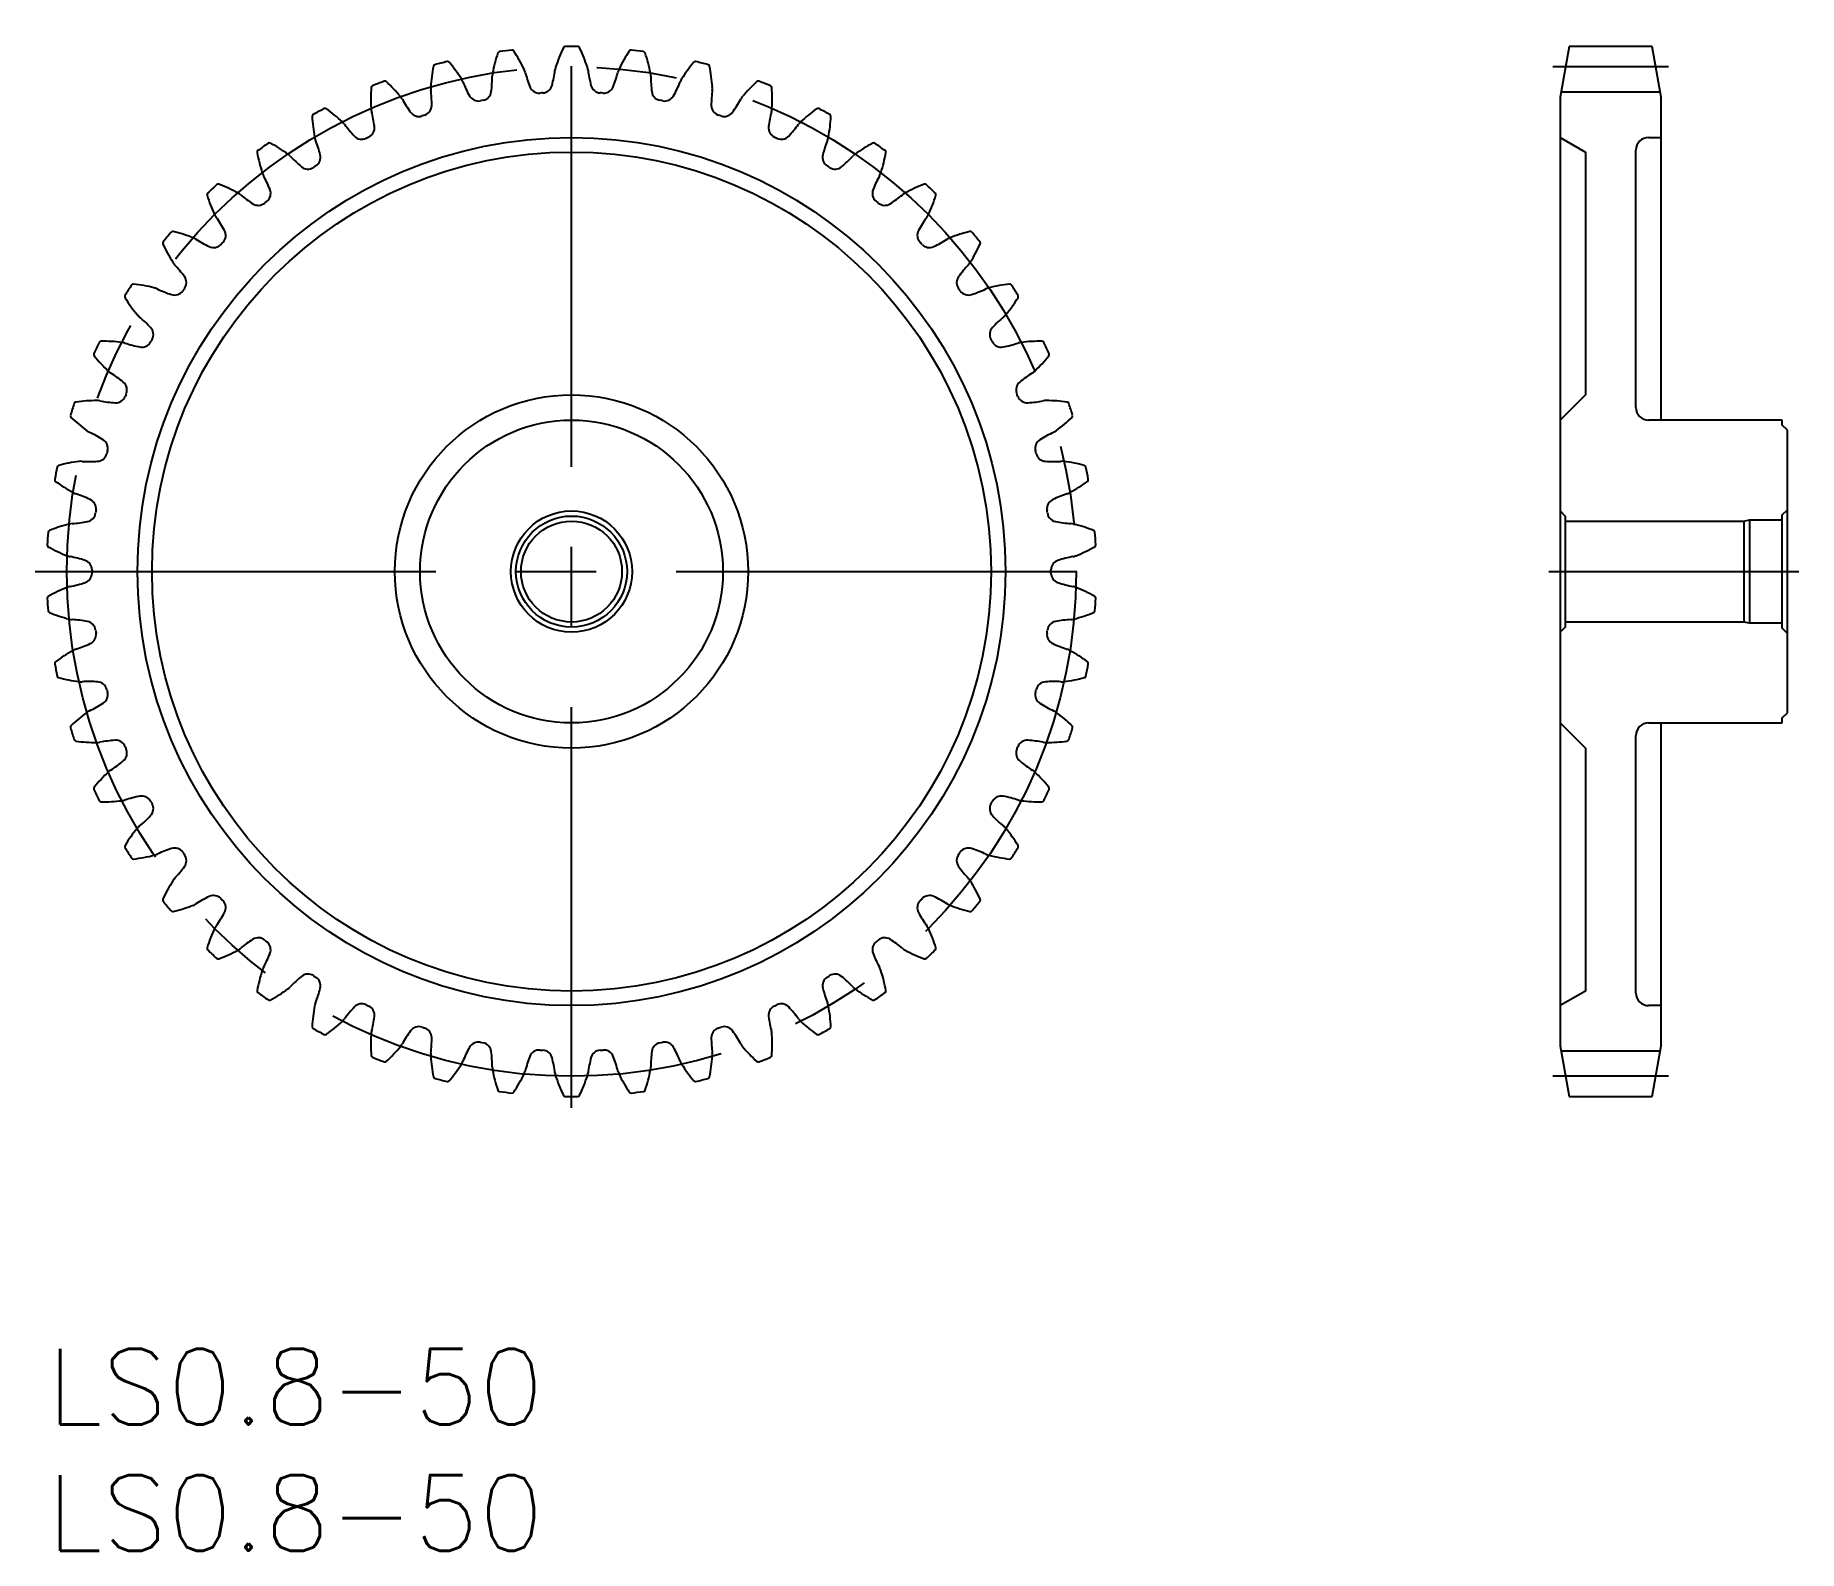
# Model space of a CAD drawing. Extents: x -0.5 to 69.4, y -8 to 52.
import ezdxf

# ---------------------------------------------------------------- set-up
doc = ezdxf.new("R2010")
doc.units = 0
doc.header["$LTSCALE"] = 0.5
doc.linetypes.add('CENTER', pattern=[50.8, 31.75, -6.35, 6.35, -6.35])
for name, color, linetype in [('MSM_CENTER', 1, 'CENTER'), ('MSM_CONTINUOUS', 7, 'CONTINUOUS'), ('MSM_PART_NUMBER', 7, 'CONTINUOUS')]:
    doc.layers.add(name, color=color, linetype=linetype)
doc.styles.get("Standard").update_dxf_attribs({"font": 'txt.shx', "height": 3, "bigfont": 'bigfont.shx'})

# ---------------------------------------------------------------- blocks, each defined once
blk = doc.blocks.new('*U18')
at = {"layer": 'MSM_PART_NUMBER'}
blk.add_text('LS0.8-50', height=3, dxfattribs=at).set_placement((0, -3))
blk = doc.blocks.new('*U19')
at = {"layer": 'MSM_PART_NUMBER'}
blk.add_text('LS0.8-50', height=3, dxfattribs=at).set_placement((0, -8))

msp = doc.modelspace()

# ---------------------------------------------------------------- linework, layer by layer
at = {"layer": 'MSM_CENTER'}
for p, q in [((20.773, 9.55), (20.773, 52.05)), ((64.242, 50.8), (59.666, 50.8)), ((-0.477, 30.8), (42.023, 30.8)), ((59.504, 30.8), (69.404, 30.8)), ((64.242, 10.8), (59.666, 10.8))]:
    msp.add_line(p, q, dxfattribs=at)
msp.add_circle((20.773, 30.8), 20, dxfattribs=at)
at = {"layer": 'MSM_CONTINUOUS'}
for p, q in [((60.307, 51.6), (59.954, 49.6)), ((63.601, 51.6), (60.307, 51.6)), ((63.954, 49.6), (63.601, 51.6)), ((63.919, 49.8), (59.989, 49.8)), ((59.954, 49.6), (59.954, 12)), ((63.954, 36.8), (63.954, 49.6)), ((59.954, 48), (60.954, 47.423)), ((63.454, 48), (63.954, 48)), ((60.954, 47.423), (60.954, 37.8)), ((62.954, 37.3), (62.954, 47.5)), ((60.954, 37.8), (59.954, 36.8)), ((68.754, 36.8), (63.454, 36.8)), ((68.754, 36.6), (68.754, 36.8)), ((68.954, 36.4), (68.754, 36.6)), ((68.954, 25.2), (68.954, 36.4)), ((59.954, 33.2), (60.154, 33)), ((60.154, 33), (60.154, 28.6)), ((67.224, 32.8), (67.454, 32.85)), ((67.454, 32.85), (67.454, 28.75)), ((67.454, 32.85), (68.754, 32.85)), ((68.754, 33.05), (68.954, 33.25)), ((68.754, 28.55), (68.754, 33.05)), ((60.154, 32.8), (67.224, 32.8)), ((67.224, 32.8), (67.224, 28.8)), ((67.224, 28.8), (60.154, 28.8)), ((67.454, 28.75), (67.224, 28.8)), ((68.754, 28.75), (67.454, 28.75)), ((60.154, 28.6), (59.954, 28.4)), ((68.954, 28.35), (68.754, 28.55)), ((68.754, 25), (68.954, 25.2)), ((59.954, 24.8), (60.954, 23.8)), ((63.454, 24.8), (68.754, 24.8)), ((63.954, 12), (63.954, 24.8)), ((68.754, 24.8), (68.754, 25)), ((60.954, 23.8), (60.954, 14.177)), ((62.954, 14.1), (62.954, 24.3)), ((60.954, 14.177), (59.954, 13.6)), ((63.954, 13.6), (63.454, 13.6)), ((59.954, 12), (60.307, 10)), ((63.601, 10), (63.954, 12)), ((63.919, 11.8), (59.989, 11.8)), ((60.307, 10), (63.601, 10))]:
    msp.add_line(p, q, dxfattribs=at)
for radius in [17.2, 16.623, 7, 6, 2.4, 2.2, 2]:
    msp.add_circle((20.773, 30.8), radius, dxfattribs=at)
for centre, radius, start, end in [((23.78, 49.361), 6.25, 161.45054, 169), ((17.93, 51.324), 0.08, 97.88634, 161.45054), ((20.773, 30.8), 20.8, 96.51359, 97.88641), ((18.423, 51.386), 0.08, 32.94942, 96.51359), ((13.245, 48.03), 6.25, 25.4, 32.94946), ((26.082, 48.838), 6.25, 154.25054, 161.8), ((20.525, 51.519), 0.08, 90.6864, 154.25054), ((20.773, 30.8), 20.8, 89.31359, 90.68641), ((21.021, 51.519), 0.08, 25.74945, 89.31359), ((15.464, 48.838), 6.25, 18.2, 25.74946), ((28.301, 48.03), 6.25, 147.05054, 154.6), ((23.124, 51.386), 0.08, 83.48641, 147.05045), ((20.773, 30.8), 20.8, 82.11359, 83.48641), ((23.616, 51.324), 0.08, 18.54945, 82.11359), ((17.767, 49.361), 6.25, 11, 18.54946), ((21.43, 49.592), 6.25, 168.65054, 176.2), ((15.38, 50.806), 0.08, 105.08634, 168.65054), ((20.773, 30.8), 20.8, 103.71359, 105.08641), ((15.861, 50.929), 0.08, 40.14942, 103.71359), ((11.145, 46.951), 6.25, 32.6, 40.14946), ((15.853, 49.962), 0.661, 21.74136, 32.60018), ((12.632, 50.442), 5, 352.83036, 359.8588), ((18.294, 50.428), 0.661, 168.99982, 179.85864), ((18.294, 50.428), 0.661, 14.54136, 25.40018), ((23.774, 51.849), 5, 194.5412, 201.56964), ((15.158, 51.307), 5, 345.63036, 352.6588), ((20.773, 50.584), 0.661, 161.79983, 172.65864), ((20.773, 50.584), 0.661, 7.34136, 18.20018), ((26.388, 51.307), 5, 187.3412, 194.36964), ((17.773, 51.849), 5, 338.43036, 345.4588), ((23.253, 50.428), 0.661, 154.59983, 165.45864), ((23.253, 50.428), 0.661, 0.14136, 11.00018), ((28.914, 50.442), 5, 180.1412, 187.16964), ((25.693, 49.962), 0.661, 147.39983, 158.25864), ((30.401, 46.951), 6.25, 139.85054, 147.4), ((25.685, 50.929), 0.08, 76.2864, 139.85045), ((20.773, 30.8), 20.8, 74.91359, 76.28641), ((26.166, 50.806), 0.08, 11.34944, 74.91359), ((20.117, 49.592), 6.25, 3.8, 11.34946), ((19.069, 49.526), 6.25, 175.85054, 183.4), ((12.915, 49.972), 0.08, 112.28634, 175.85054), ((20.773, 30.8), 20.8, 110.91359, 112.28641), ((13.377, 50.155), 0.08, 47.34942, 110.91359), ((9.197, 45.617), 6.25, 39.8, 47.34946), ((13.49, 49.194), 0.661, 28.94136, 39.80018), ((15.853, 49.962), 0.661, 176.19982, 187.05864), ((10.235, 49.266), 5, 0.03036, 7.0588), ((21.112, 52.059), 5, 201.7412, 208.76964), ((17.08, 49.845), 0.4, 208.76964, 280.97556), ((17.196, 49.867), 0.4, 280.62444, 352.83036), ((19.496, 50.158), 0.4, 201.56964, 273.77556), ((20.773, 30.8), 19, 93.42444, 93.77556), ((19.614, 50.165), 0.4, 273.42444, 345.63037), ((21.932, 50.165), 0.4, 194.36964, 266.57558), ((20.773, 30.8), 19, 86.22444, 86.57556), ((22.051, 50.158), 0.4, 266.22444, 338.43037), ((24.35, 49.867), 0.4, 187.16964, 259.37557), ((24.467, 49.845), 0.4, 259.02444, 331.23037), ((20.435, 52.059), 5, 331.23036, 338.2588), ((31.312, 49.266), 5, 172.9412, 179.96964), ((25.693, 49.962), 0.661, 352.94136, 3.80018), ((28.056, 49.194), 0.661, 140.19983, 151.05864), ((32.35, 45.617), 6.25, 132.65054, 140.2), ((28.169, 50.155), 0.08, 69.0864, 132.65045), ((20.773, 30.8), 20.8, 67.71359, 69.08641), ((28.631, 49.972), 0.08, 4.14944, 67.71359), ((22.477, 49.526), 6.25, 356.6, 4.14946), ((20.773, 30.8), 20.8, 118.11359, 119.48641), ((11.01, 49.075), 0.08, 54.54942, 118.11359), ((7.431, 44.049), 6.25, 47, 54.54946), ((13.49, 49.194), 0.661, 183.39982, 194.25864), ((8.004, 47.8), 5, 7.23036, 14.2588), ((18.445, 51.934), 5, 208.9412, 215.96964), ((14.722, 49.232), 0.4, 215.96964, 288.17556), ((14.835, 49.269), 0.4, 287.82444, 0.03036), ((20.773, 30.8), 19, 100.62444, 100.97556), ((20.773, 30.8), 19, 79.02444, 79.37556), ((26.712, 49.269), 0.4, 179.96964, 252.17557), ((26.825, 49.232), 0.4, 251.82444, 324.03036), ((23.102, 51.934), 5, 324.03036, 331.0588), ((33.543, 47.8), 5, 165.7412, 172.76964), ((28.056, 49.194), 0.661, 345.74136, 356.60018), ((34.116, 44.049), 6.25, 125.45054, 133), ((30.537, 49.075), 0.08, 61.8864, 125.45054), ((20.773, 30.8), 20.8, 60.51359, 61.88641), ((10.574, 48.836), 0.08, 119.48634, 183.05062), ((16.736, 49.165), 6.25, 183.05054, 190.6), ((11.242, 48.136), 0.661, 36.14136, 47.00018), ((15.814, 51.475), 5, 216.1412, 223.16964), ((12.567, 48.379), 0.4, 295.02444, 7.23036), ((20.773, 30.8), 19, 107.82444, 108.17556), ((20.773, 30.8), 19, 71.82444, 72.17556), ((28.98, 48.379), 0.4, 172.76964, 244.97557), ((25.732, 51.475), 5, 316.83036, 323.8588), ((30.304, 48.136), 0.661, 132.99983, 143.85864), ((24.811, 49.165), 6.25, 349.4, 356.94946), ((30.972, 48.836), 0.08, 356.94944, 60.51359), ((20.773, 30.8), 20.8, 125.31359, 126.68641), ((8.796, 47.708), 0.08, 61.74942, 125.31359), ((5.876, 42.272), 6.25, 54.2, 61.74946), ((11.242, 48.136), 0.661, 190.59982, 201.45864), ((5.974, 46.065), 5, 14.43036, 21.4588), ((12.459, 48.328), 0.4, 223.16964, 295.37556), ((20.773, 30.8), 19, 115.02444, 115.37556), ((20.773, 30.8), 19, 64.62444, 64.97556), ((29.087, 48.328), 0.4, 244.62444, 316.83036), ((35.573, 46.065), 5, 158.5412, 165.56964), ((30.304, 48.136), 0.661, 338.54136, 349.40018), ((35.671, 42.272), 6.25, 118.25054, 125.8), ((32.75, 47.708), 0.08, 54.6864, 118.25054), ((20.773, 30.8), 20.8, 53.31359, 54.68641), ((63.454, 47.5), 0.5, 90, 180), ((8.394, 47.416), 0.08, 126.68634, 190.25054), ((14.466, 48.514), 6.25, 190.25054, 197.8), ((9.145, 46.805), 0.661, 43.34136, 54.20018), ((13.262, 50.691), 5, 223.3412, 230.36964), ((10.328, 47.148), 0.4, 230.36964, 302.57556), ((20.773, 30.8), 19, 122.22444, 122.57556), ((10.428, 47.212), 0.4, 302.22444, 14.43036), ((31.118, 47.212), 0.4, 165.56964, 237.77557), ((20.773, 30.8), 19, 57.42444, 57.77556), ((31.218, 47.148), 0.4, 237.42444, 309.63036), ((28.284, 50.691), 5, 309.63036, 316.6588), ((32.402, 46.805), 0.661, 125.79983, 136.65864), ((27.081, 48.514), 6.25, 342.2, 349.74946), ((33.152, 47.416), 0.08, 349.74944, 53.31359), ((20.773, 30.8), 20.8, 132.51359, 133.88641), ((6.771, 46.073), 0.08, 68.94942, 132.51359), ((4.555, 40.315), 6.25, 61.4, 68.94946), ((9.145, 46.805), 0.661, 197.79982, 208.65864), ((4.177, 44.09), 5, 21.63036, 28.6588), ((37.369, 44.09), 5, 151.3412, 158.36964), ((32.402, 46.805), 0.661, 331.34136, 342.20018), ((36.991, 40.315), 6.25, 111.05054, 118.6), ((34.775, 46.073), 0.08, 47.4864, 111.05054), ((20.773, 30.8), 20.8, 46.11359, 47.48641), ((6.409, 45.733), 0.08, 133.88634, 197.45054), ((12.296, 47.583), 6.25, 197.45054, 205), ((7.23, 45.222), 0.661, 50.54136, 61.40018), ((10.828, 49.593), 5, 230.5412, 237.56964), ((20.773, 30.8), 19, 129.42444, 129.77556), ((8.453, 45.786), 0.4, 309.42444, 21.63036), ((33.093, 45.786), 0.4, 158.36964, 230.57557), ((20.773, 30.8), 19, 50.22444, 50.57556), ((30.718, 49.593), 5, 302.43036, 309.4588), ((34.316, 45.222), 0.661, 118.59983, 129.45864), ((29.251, 47.583), 6.25, 335, 342.54946), ((35.137, 45.733), 0.08, 342.54944, 46.11359), ((7.23, 45.222), 0.661, 204.99982, 215.85864), ((2.642, 41.905), 5, 28.83036, 35.8588), ((8.361, 45.71), 0.4, 237.56964, 309.77556), ((33.185, 45.71), 0.4, 230.22444, 302.43036), ((38.904, 41.905), 5, 144.1412, 151.16964), ((34.316, 45.222), 0.661, 324.14136, 335.00018), ((20.773, 30.8), 20.8, 139.71359, 141.08641), ((4.968, 44.198), 0.08, 76.14942, 139.71359), ((3.491, 38.207), 6.25, 68.6, 76.14946), ((5.53, 43.411), 0.661, 57.74136, 68.60018), ((6.672, 44.123), 0.4, 316.62444, 28.83036), ((34.874, 44.123), 0.4, 151.16964, 223.37557), ((36.017, 43.411), 0.661, 111.39983, 122.25864), ((38.056, 38.207), 6.25, 103.85054, 111.4), ((36.579, 44.198), 0.08, 40.2864, 103.85054), ((20.773, 30.8), 20.8, 38.91359, 40.28641), ((4.651, 43.815), 0.08, 141.08634, 204.65062), ((10.259, 46.389), 6.25, 204.65054, 212.2), ((8.551, 48.198), 5, 237.7412, 244.76964), ((6.591, 44.037), 0.4, 244.76964, 316.97556), ((20.773, 30.8), 19, 136.62444, 136.97556), ((20.773, 30.8), 19, 43.02444, 43.37556), ((34.956, 44.037), 0.4, 223.02444, 295.23036), ((32.995, 48.198), 5, 295.23036, 302.2588), ((31.288, 46.389), 6.25, 327.8, 335.34946), ((36.895, 43.815), 0.08, 335.34945, 38.91359), ((5.53, 43.411), 0.661, 212.19982, 223.05864), ((1.393, 39.545), 5, 36.03036, 43.0588), ((40.153, 39.545), 5, 136.9412, 143.96964), ((36.017, 43.411), 0.661, 316.94136, 327.80018), ((20.773, 30.8), 20.8, 146.91359, 148.28641), ((3.413, 42.111), 0.08, 83.34942, 146.91359), ((2.698, 35.983), 6.25, 75.8, 83.34946), ((4.069, 41.401), 0.661, 64.94136, 75.80018), ((6.467, 46.529), 5, 244.9412, 251.96964), ((20.773, 30.8), 19, 143.82444, 144.17556), ((5.113, 42.251), 0.4, 323.82444, 36.03036), ((36.433, 42.251), 0.4, 143.96964, 216.17556), ((20.773, 30.8), 19, 35.82444, 36.17556), ((35.079, 46.529), 5, 288.03036, 295.0588), ((37.477, 41.401), 0.661, 104.19983, 115.05864), ((38.848, 35.983), 6.25, 96.65054, 104.2), ((38.133, 42.111), 0.08, 33.08639, 96.65062), ((20.773, 30.8), 20.8, 31.71359, 33.08641), ((3.147, 41.692), 0.08, 148.28634, 211.85054), ((8.388, 44.948), 6.25, 211.85054, 219.4), ((5.043, 42.155), 0.4, 251.96964, 324.17556), ((36.503, 42.155), 0.4, 215.82444, 288.03036), ((33.158, 44.948), 6.25, 320.6, 328.14946), ((38.399, 41.692), 0.08, 328.14944, 31.71359), ((4.069, 41.401), 0.661, 219.39982, 230.25864), ((0.45, 37.047), 5, 43.23036, 50.2588), ((41.096, 37.047), 5, 129.7412, 136.76964), ((37.477, 41.401), 0.661, 309.74136, 320.60018), ((20.773, 30.8), 20.8, 154.11359, 155.48641), ((2.132, 39.846), 0.08, 90.54942, 154.11359), ((2.191, 33.676), 6.25, 83, 90.54946), ((2.872, 39.223), 0.661, 72.14136, 83.00018), ((4.609, 44.612), 5, 252.1412, 259.16964), ((3.744, 40.094), 0.4, 259.16963, 331.37556), ((3.802, 40.198), 0.4, 331.02444, 43.23036), ((20.773, 30.8), 19, 151.02444, 151.37556), ((37.745, 40.198), 0.4, 136.76964, 208.97557), ((20.773, 30.8), 19, 28.62444, 28.97556), ((37.802, 40.094), 0.4, 208.62444, 280.83036), ((36.938, 44.612), 5, 280.83036, 287.8588), ((38.674, 39.223), 0.661, 96.99983, 107.85864), ((39.355, 33.676), 6.25, 89.45054, 97), ((39.414, 39.846), 0.08, 25.88639, 89.45054), ((20.773, 30.8), 20.8, 24.51359, 25.88641), ((1.921, 39.397), 0.08, 155.48634, 219.05054), ((6.712, 43.284), 6.25, 219.05054, 226.6), ((34.834, 43.284), 6.25, 313.4, 320.94946), ((39.626, 39.397), 0.08, 320.94944, 24.51359), ((2.872, 39.223), 0.661, 226.59982, 237.45864), ((-0.173, 34.451), 5, 50.43036, 57.4588), ((41.719, 34.451), 5, 122.5412, 129.56964), ((38.674, 39.223), 0.661, 302.54136, 313.40018), ((2.714, 37.886), 0.4, 266.36963, 338.57556), ((2.758, 37.997), 0.4, 338.22444, 50.43036), ((20.773, 30.8), 19, 158.22444, 158.57556), ((38.789, 37.997), 0.4, 129.56964, 201.77556), ((20.773, 30.8), 19, 21.42444, 21.77556), ((38.833, 37.886), 0.4, 201.42444, 273.63036), ((20.773, 30.8), 20.8, 161.31359, 162.68641), ((1.145, 37.438), 0.08, 97.74942, 161.31359), ((1.977, 31.325), 6.25, 90.2, 97.74946), ((1.958, 36.913), 0.661, 79.34136, 90.20018), ((3.005, 42.477), 5, 259.3412, 266.36964), ((38.541, 42.477), 5, 273.63036, 280.6588), ((39.589, 36.913), 0.661, 89.79983, 100.65864), ((39.569, 31.325), 6.25, 82.25054, 89.8), ((40.401, 37.438), 0.08, 18.68639, 82.25054), ((20.773, 30.8), 20.8, 17.31359, 18.68641), ((63.454, 37.3), 0.5, 180, 270), ((0.992, 36.966), 0.08, 162.68635, 226.25054), ((5.259, 41.423), 6.25, 226.25054, 233.8), ((1.958, 36.913), 0.661, 233.79982, 244.65864), ((39.589, 36.913), 0.661, 295.34136, 306.20018), ((36.288, 41.423), 6.25, 306.2, 313.74946), ((40.554, 36.966), 0.08, 313.74944, 17.31359), ((-0.465, 31.797), 5, 57.63036, 64.6588), ((1.998, 35.682), 0.4, 345.42444, 57.63036), ((39.549, 35.682), 0.4, 122.36964, 194.57556), ((42.012, 31.797), 5, 115.3412, 122.36964), ((20.773, 30.8), 20.8, 168.51359, 169.88641), ((0.468, 34.926), 0.08, 104.94942, 168.51359), ((2.06, 28.965), 6.25, 97.4, 104.94946), ((1.34, 34.507), 0.661, 86.54136, 97.40018), ((1.682, 40.158), 5, 266.5412, 273.56964), ((1.968, 35.567), 0.4, 273.56964, 345.77556), ((20.773, 30.8), 19, 165.42444, 165.77556), ((20.773, 30.8), 19, 14.22444, 14.57556), ((39.578, 35.567), 0.4, 194.22444, 266.43036), ((39.865, 40.158), 5, 266.43036, 273.4588), ((40.206, 34.507), 0.661, 82.59983, 93.45864), ((39.487, 28.965), 6.25, 75.05054, 82.6), ((41.078, 34.926), 0.08, 11.48639, 75.05054), ((20.773, 30.8), 20.8, 10.11359, 11.48641), ((0.375, 34.438), 0.08, 169.88635, 233.45062), ((4.05, 39.395), 6.25, 233.45054, 241), ((37.497, 39.395), 6.25, 299, 306.54946), ((41.171, 34.438), 0.08, 306.54944, 10.11359), ((1.34, 34.507), 0.661, 240.99982, 251.85864), ((-0.423, 29.127), 5, 64.83036, 71.8588), ((1.534, 33.29), 0.4, 352.62444, 64.83036), ((40.013, 33.29), 0.4, 115.16964, 187.37556), ((41.969, 29.127), 5, 108.1412, 115.16964), ((40.206, 34.507), 0.661, 288.14136, 299.00018), ((1.519, 33.172), 0.4, 280.76963, 352.97556), ((20.773, 30.8), 19, 172.62444, 172.97556), ((20.773, 30.8), 19, 7.02444, 7.37556), ((40.028, 33.172), 0.4, 187.02444, 259.23036), ((20.773, 30.8), 20.8, 175.71359, 177.08641), ((0.111, 32.349), 0.08, 112.14942, 175.71359), ((2.437, 26.634), 6.25, 104.6, 112.14946), ((1.029, 32.042), 0.661, 93.74136, 104.60018), ((0.659, 37.691), 5, 273.7412, 280.76964), ((40.887, 37.691), 5, 259.23036, 266.2588), ((40.518, 32.042), 0.661, 75.39983, 86.25864), ((39.109, 26.634), 6.25, 67.85054, 75.4), ((41.435, 32.349), 0.08, 4.28638, 67.85062), ((20.773, 30.8), 20.8, 2.91359, 4.28641), ((0.08, 31.853), 0.08, 177.08635, 240.65054), ((3.104, 37.231), 6.25, 240.65054, 248.2), ((38.442, 37.231), 6.25, 291.8, 299.34946), ((41.466, 31.853), 0.08, 299.34944, 2.91359), ((1.029, 32.042), 0.661, 248.19982, 259.05864), ((-0.046, 26.484), 5, 72.03036, 79.0588), ((1.373, 30.859), 0.4, 359.82444, 72.03036), ((20.773, 30.8), 19, 179.82444, 180.17556), ((40.173, 30.859), 0.4, 107.96964, 180.17556), ((20.773, 30.8), 19, 359.82444, 0.17556), ((41.592, 26.484), 5, 100.9412, 107.96964), ((40.518, 32.042), 0.661, 280.94136, 291.80018), ((3.104, 24.369), 6.25, 111.8, 119.34946), ((1.029, 29.558), 0.661, 100.94136, 111.80018), ((-0.046, 35.116), 5, 280.9412, 287.96964), ((1.373, 30.741), 0.4, 287.96963, 0.17556), ((40.173, 30.741), 0.4, 179.82444, 252.03036), ((41.592, 35.116), 5, 252.03036, 259.0588), ((40.518, 29.558), 0.661, 68.19983, 79.05864), ((38.442, 24.369), 6.25, 60.65054, 68.2), ((0.08, 29.747), 0.08, 119.34942, 182.91359), ((20.773, 30.8), 20.8, 182.91359, 184.28641), ((41.466, 29.747), 0.08, 357.08638, 60.65054), ((20.773, 30.8), 20.8, 355.71359, 357.08641), ((0.111, 29.251), 0.08, 184.28635, 247.85054), ((2.437, 34.966), 6.25, 247.85054, 255.4), ((1.029, 29.558), 0.661, 255.39982, 266.25864), ((0.659, 23.909), 5, 79.23036, 86.2588), ((1.519, 28.428), 0.4, 7.02444, 79.23036), ((40.028, 28.428), 0.4, 100.76964, 172.97556), ((40.887, 23.909), 5, 93.7412, 100.76964), ((40.518, 29.558), 0.661, 273.74136, 284.60018), ((39.109, 34.966), 6.25, 284.6, 292.14946), ((41.435, 29.251), 0.08, 292.14944, 355.71359), ((1.534, 28.31), 0.4, 295.16964, 7.37556), ((20.773, 30.8), 19, 187.02444, 187.37556), ((40.013, 28.31), 0.4, 172.62444, 244.83036), ((20.773, 30.8), 19, 352.62444, 352.97556), ((4.05, 22.205), 6.25, 119, 126.54946), ((1.34, 27.093), 0.661, 108.14136, 119.00018), ((-0.423, 32.473), 5, 288.1412, 295.16964), ((41.969, 32.473), 5, 244.83036, 251.8588), ((40.206, 27.093), 0.661, 60.99983, 71.85864), ((37.497, 22.205), 6.25, 53.45054, 61), ((0.375, 27.162), 0.08, 126.54942, 190.11359), ((20.773, 30.8), 20.8, 190.11359, 191.48641), ((0.468, 26.674), 0.08, 191.48635, 255.05054), ((2.06, 32.635), 6.25, 255.05054, 262.6), ((39.487, 32.635), 6.25, 277.4, 284.94946), ((41.078, 26.674), 0.08, 284.94944, 348.51359), ((20.773, 30.8), 20.8, 348.51359, 349.88641), ((41.171, 27.162), 0.08, 349.88637, 53.45054), ((1.34, 27.093), 0.661, 262.59982, 273.45864), ((1.682, 21.442), 5, 86.43036, 93.4588), ((1.968, 26.033), 0.4, 14.22444, 86.43036), ((1.998, 25.918), 0.4, 302.36964, 14.57556), ((20.773, 30.8), 19, 194.22444, 194.57556), ((39.549, 25.918), 0.4, 165.42444, 237.63036), ((20.773, 30.8), 19, 345.42444, 345.77556), ((39.578, 26.033), 0.4, 93.56964, 165.77556), ((39.865, 21.442), 5, 86.5412, 93.56964), ((40.206, 27.093), 0.661, 266.54136, 277.40018), ((5.259, 20.177), 6.25, 126.2, 133.74946), ((1.958, 24.687), 0.661, 115.34136, 126.20018), ((-0.465, 29.803), 5, 295.3412, 302.36964), ((42.012, 29.803), 5, 237.63036, 244.6588), ((39.589, 24.687), 0.661, 53.79983, 64.65864), ((36.288, 20.177), 6.25, 46.25054, 53.8), ((0.992, 24.634), 0.08, 133.74942, 197.31359), ((20.773, 30.8), 20.8, 197.31359, 198.68641), ((20.773, 30.8), 20.8, 341.31359, 342.68641), ((40.554, 24.634), 0.08, 342.68637, 46.25054), ((63.454, 24.3), 0.5, 90, 180), ((1.145, 24.162), 0.08, 198.68636, 262.25054), ((1.977, 30.275), 6.25, 262.25054, 269.8), ((1.958, 24.687), 0.661, 269.79982, 280.65864), ((3.005, 19.123), 5, 93.63036, 100.6588), ((2.714, 23.714), 0.4, 21.42444, 93.63036), ((20.773, 30.8), 19, 201.42444, 201.77556), ((20.773, 30.8), 19, 338.22444, 338.57556), ((38.833, 23.714), 0.4, 86.36964, 158.57556), ((38.541, 19.123), 5, 79.3412, 86.36964), ((39.589, 24.687), 0.661, 259.34136, 270.20018), ((39.569, 30.275), 6.25, 270.2, 277.74946), ((40.401, 24.162), 0.08, 277.74944, 341.31359), ((-0.173, 27.149), 5, 302.5412, 309.56964), ((2.758, 23.603), 0.4, 309.56964, 21.77556), ((38.789, 23.603), 0.4, 158.22444, 230.43036), ((41.719, 27.149), 5, 230.43036, 237.4588), ((6.712, 18.316), 6.25, 133.4, 140.94946), ((2.872, 22.377), 0.661, 122.54136, 133.40018), ((38.674, 22.377), 0.661, 46.59983, 57.45864), ((34.834, 18.316), 6.25, 39.05054, 46.6), ((1.921, 22.203), 0.08, 140.94942, 204.51359), ((20.773, 30.8), 20.8, 204.51359, 205.88641), ((2.132, 21.754), 0.08, 205.88636, 269.45054), ((2.191, 27.924), 6.25, 269.45054, 277), ((2.872, 22.377), 0.661, 276.99982, 287.85864), ((4.609, 16.988), 5, 100.83036, 107.8588), ((3.744, 21.506), 0.4, 28.62444, 100.83036), ((20.773, 30.8), 19, 208.62444, 208.97556), ((20.773, 30.8), 19, 331.02444, 331.37556), ((37.802, 21.506), 0.4, 79.16964, 151.37556), ((36.938, 16.988), 5, 72.1412, 79.16964), ((38.674, 22.377), 0.661, 252.14136, 263.00018), ((39.355, 27.924), 6.25, 263, 270.54946), ((39.414, 21.754), 0.08, 270.54944, 334.11359), ((20.773, 30.8), 20.8, 334.11359, 335.48641), ((39.626, 22.203), 0.08, 335.48637, 39.05054), ((0.45, 24.553), 5, 309.7412, 316.76964), ((3.802, 21.402), 0.4, 316.76964, 28.97556), ((37.745, 21.402), 0.4, 151.02444, 223.23036), ((41.096, 24.553), 5, 223.23036, 230.2588), ((8.388, 16.652), 6.25, 140.6, 148.14946), ((4.069, 20.199), 0.661, 129.74136, 140.60018), ((37.477, 20.199), 0.661, 39.39983, 50.25864), ((33.158, 16.652), 6.25, 31.85054, 39.4), ((3.147, 19.908), 0.08, 148.14942, 211.71359), ((20.773, 30.8), 20.8, 211.71359, 213.08641), ((4.069, 20.199), 0.661, 284.19982, 295.05864), ((6.467, 15.071), 5, 108.03036, 115.0588), ((5.043, 19.445), 0.4, 35.82444, 108.03036), ((20.773, 30.8), 19, 215.82444, 216.17556), ((5.113, 19.349), 0.4, 323.96964, 36.17556), ((36.433, 19.349), 0.4, 143.82444, 216.03036), ((20.773, 30.8), 19, 323.82444, 324.17556), ((36.503, 19.445), 0.4, 71.96964, 144.17556), ((35.079, 15.071), 5, 64.9412, 71.96964), ((37.477, 20.199), 0.661, 244.94136, 255.80018), ((20.773, 30.8), 20.8, 326.91359, 328.28641), ((38.399, 19.908), 0.08, 328.28637, 31.85054), ((3.413, 19.489), 0.08, 213.08636, 276.65054), ((2.698, 25.617), 6.25, 276.65054, 284.2), ((1.393, 22.055), 5, 316.9412, 323.96964), ((40.153, 22.055), 5, 216.03036, 223.0588), ((38.848, 25.617), 6.25, 255.8, 263.34946), ((38.133, 19.489), 0.08, 263.34944, 326.91359), ((10.259, 15.211), 6.25, 147.8, 155.34946), ((5.53, 18.189), 0.661, 136.94136, 147.80018), ((36.017, 18.189), 0.661, 32.19983, 43.05864), ((31.288, 15.211), 6.25, 24.65054, 32.2), ((4.651, 17.785), 0.08, 155.34942, 218.91359), ((20.773, 30.8), 20.8, 218.91359, 220.28641), ((3.491, 23.393), 6.25, 283.85054, 291.4), ((5.53, 18.189), 0.661, 291.39982, 302.25864), ((8.551, 13.402), 5, 115.23036, 122.2588), ((6.591, 17.563), 0.4, 43.02444, 115.23036), ((20.773, 30.8), 19, 223.02444, 223.37556), ((6.672, 17.477), 0.4, 331.16964, 43.37556), ((34.874, 17.477), 0.4, 136.62444, 208.83036), ((20.773, 30.8), 19, 316.62444, 316.97556), ((34.956, 17.563), 0.4, 64.76964, 136.97556), ((32.995, 13.402), 5, 57.7412, 64.76964), ((36.017, 18.189), 0.661, 237.74136, 248.60018), ((38.056, 23.393), 6.25, 248.6, 256.14946), ((20.773, 30.8), 20.8, 319.71359, 321.08641), ((36.895, 17.785), 0.08, 321.08637, 24.65062), ((4.968, 17.402), 0.08, 220.28636, 283.85054), ((2.642, 19.695), 5, 324.1412, 331.16964), ((38.904, 19.695), 5, 208.83036, 215.8588), ((36.579, 17.402), 0.08, 256.14943, 319.71359), ((12.296, 14.017), 6.25, 155, 162.54946), ((7.23, 16.378), 0.661, 144.14136, 155.00018), ((10.828, 12.007), 5, 122.43036, 129.4588), ((8.361, 15.89), 0.4, 50.22444, 122.43036), ((20.773, 30.8), 19, 230.22444, 230.57556), ((8.453, 15.814), 0.4, 338.36963, 50.57556), ((33.093, 15.814), 0.4, 129.42444, 201.63036), ((20.773, 30.8), 19, 309.42444, 309.77556), ((33.185, 15.89), 0.4, 57.56964, 129.77556), ((30.718, 12.007), 5, 50.5412, 57.56964), ((34.316, 16.378), 0.661, 24.99983, 35.85864), ((29.251, 14.017), 6.25, 17.45054, 25), ((6.409, 15.867), 0.08, 162.54942, 226.11359), ((20.773, 30.8), 20.8, 226.11359, 227.48641), ((6.771, 15.527), 0.08, 227.48636, 291.05045), ((4.555, 21.285), 6.25, 291.05054, 298.6), ((7.23, 16.378), 0.661, 298.59982, 309.45864), ((4.177, 17.51), 5, 331.3412, 338.36964), ((37.369, 17.51), 5, 201.63036, 208.6588), ((34.316, 16.378), 0.661, 230.54136, 241.40018), ((36.991, 21.285), 6.25, 241.4, 248.94946), ((34.775, 15.527), 0.08, 248.94944, 312.51359), ((20.773, 30.8), 20.8, 312.51359, 313.88641), ((35.137, 15.867), 0.08, 313.88636, 17.45054), ((14.466, 13.086), 6.25, 162.2, 169.74946), ((9.145, 14.795), 0.661, 151.34136, 162.20018), ((13.262, 10.909), 5, 129.63036, 136.6588), ((10.328, 14.452), 0.4, 57.42444, 129.63036), ((20.773, 30.8), 19, 237.42444, 237.77556), ((10.428, 14.388), 0.4, 345.56964, 57.77556), ((31.118, 14.388), 0.4, 122.22444, 194.43036), ((20.773, 30.8), 19, 302.22444, 302.57556), ((31.218, 14.452), 0.4, 50.36964, 122.57556), ((28.284, 10.909), 5, 43.3412, 50.36964), ((32.402, 14.795), 0.661, 17.79983, 28.65864), ((27.081, 13.086), 6.25, 10.25054, 17.8), ((8.394, 14.184), 0.08, 169.74942, 233.31359), ((20.773, 30.8), 20.8, 233.31359, 234.68641), ((5.876, 19.328), 6.25, 298.25054, 305.8), ((9.145, 14.795), 0.661, 305.79982, 316.65864), ((5.974, 15.535), 5, 338.5412, 345.56964), ((35.573, 15.535), 5, 194.43036, 201.4588), ((32.402, 14.795), 0.661, 223.34136, 234.20018), ((35.671, 19.328), 6.25, 234.2, 241.74946), ((20.773, 30.8), 20.8, 305.31359, 306.68641), ((33.152, 14.184), 0.08, 306.68636, 10.25054), ((63.454, 14.1), 0.5, 180, 270), ((8.796, 13.892), 0.08, 234.68636, 298.25045), ((16.736, 12.435), 6.25, 169.4, 176.94946), ((11.242, 13.464), 0.661, 158.54136, 169.40018), ((15.814, 10.125), 5, 136.83036, 143.8588), ((12.459, 13.272), 0.4, 64.62444, 136.83036), ((20.773, 30.8), 19, 244.62444, 244.97556), ((12.567, 13.221), 0.4, 352.76963, 64.97556), ((28.98, 13.221), 0.4, 115.02444, 187.23036), ((20.773, 30.8), 19, 295.02444, 295.37556), ((29.087, 13.272), 0.4, 43.16964, 115.37556), ((25.732, 10.125), 5, 36.1412, 43.16964), ((30.304, 13.464), 0.661, 10.59982, 21.45864), ((24.811, 12.435), 6.25, 3.05054, 10.6), ((32.75, 13.892), 0.08, 241.74943, 305.31359), ((10.574, 12.764), 0.08, 176.94942, 240.51359), ((20.773, 30.8), 20.8, 240.51359, 241.88641), ((7.431, 17.551), 6.25, 305.45054, 313), ((11.242, 13.464), 0.661, 312.99982, 323.85864), ((8.004, 13.8), 5, 345.7412, 352.76964), ((18.445, 9.666), 5, 144.03036, 151.0588), ((14.722, 12.368), 0.4, 71.82444, 144.03036), ((20.773, 30.8), 19, 251.82444, 252.17556), ((14.835, 12.331), 0.4, 359.96963, 72.17556), ((26.712, 12.331), 0.4, 107.82444, 180.03036), ((20.773, 30.8), 19, 287.82444, 288.17556), ((26.825, 12.368), 0.4, 35.96963, 108.17556), ((23.102, 9.666), 5, 28.9412, 35.96964), ((33.543, 13.8), 5, 187.23036, 194.2588), ((30.304, 13.464), 0.661, 216.14136, 227.00018), ((34.116, 17.551), 6.25, 227, 234.54946), ((20.773, 30.8), 20.8, 298.11359, 299.48641), ((30.972, 12.764), 0.08, 299.48636, 3.05054), ((11.01, 12.525), 0.08, 241.88636, 305.45054), ((19.069, 12.074), 6.25, 176.6, 184.14946), ((13.49, 12.406), 0.661, 165.74136, 176.60018), ((9.197, 15.983), 6.25, 312.65054, 320.2), ((13.49, 12.406), 0.661, 320.19982, 331.05864), ((10.235, 12.334), 5, 352.9412, 359.96964), ((21.112, 9.541), 5, 151.23036, 158.2588), ((17.08, 11.755), 0.4, 79.02444, 151.23036), ((20.773, 30.8), 19, 259.02444, 259.37556), ((17.196, 11.733), 0.4, 7.16964, 79.37556), ((24.35, 11.733), 0.4, 100.62444, 172.83036), ((20.773, 30.8), 19, 280.62444, 280.97556), ((24.467, 11.755), 0.4, 28.76963, 100.97556), ((20.435, 9.541), 5, 21.7412, 28.76964), ((31.312, 12.334), 5, 180.03036, 187.0588), ((28.056, 12.406), 0.661, 208.94136, 219.80018), ((32.35, 15.983), 6.25, 219.8, 227.34946), ((28.056, 12.406), 0.661, 3.39983, 14.25864), ((22.477, 12.074), 6.25, 355.85054, 3.4), ((30.537, 12.525), 0.08, 234.54944, 298.11359), ((12.915, 11.628), 0.08, 184.14943, 247.71359), ((20.773, 30.8), 20.8, 247.71359, 249.08641), ((13.377, 11.445), 0.08, 249.08636, 312.65054), ((15.853, 11.638), 0.661, 172.94136, 183.80018), ((21.43, 12.008), 6.25, 183.8, 191.34946), ((11.145, 14.649), 6.25, 319.85054, 327.4), ((15.853, 11.638), 0.661, 327.39982, 338.25864), ((12.632, 11.158), 5, 0.1412, 7.16964), ((23.774, 9.751), 5, 158.43036, 165.4588), ((19.496, 11.442), 0.4, 86.22444, 158.43036), ((20.773, 30.8), 19, 266.22444, 266.57556), ((19.614, 11.435), 0.4, 14.36963, 86.57556), ((15.158, 10.293), 5, 7.3412, 14.36964), ((26.388, 10.293), 5, 165.63036, 172.6588), ((21.932, 11.435), 0.4, 93.42444, 165.63036), ((20.773, 30.8), 19, 273.42444, 273.77556), ((22.051, 11.442), 0.4, 21.56963, 93.77556), ((17.773, 9.751), 5, 14.5412, 21.56964), ((28.914, 11.158), 5, 172.83036, 179.8588), ((25.693, 11.638), 0.661, 201.74136, 212.60018), ((30.401, 14.649), 6.25, 212.6, 220.14946), ((20.117, 12.008), 6.25, 348.65054, 356.2), ((25.693, 11.638), 0.661, 356.19982, 7.05864), ((28.169, 11.445), 0.08, 227.34943, 290.91359), ((20.773, 30.8), 20.8, 290.91359, 292.28641), ((28.631, 11.628), 0.08, 292.28636, 355.85062), ((15.38, 10.794), 0.08, 191.34943, 254.91359), ((20.773, 30.8), 20.8, 254.91359, 256.28641), ((15.861, 10.671), 0.08, 256.28636, 319.85054), ((18.294, 11.172), 0.661, 180.14136, 191.00018), ((23.78, 12.239), 6.25, 191, 198.54946), ((13.245, 13.57), 6.25, 327.05054, 334.6), ((18.294, 11.172), 0.661, 334.59982, 345.45864), ((20.773, 11.016), 0.661, 187.34136, 198.20018), ((26.082, 12.762), 6.25, 198.2, 205.74946), ((15.464, 12.762), 6.25, 334.25054, 341.8), ((20.773, 11.016), 0.661, 341.79982, 352.65864), ((23.253, 11.172), 0.661, 194.54136, 205.40018), ((28.301, 13.57), 6.25, 205.4, 212.94946), ((17.767, 12.239), 6.25, 341.45054, 349), ((23.253, 11.172), 0.661, 348.99982, 359.85864), ((25.685, 10.671), 0.08, 220.14943, 283.71359), ((20.773, 30.8), 20.8, 283.71359, 285.08641), ((26.166, 10.794), 0.08, 285.08636, 348.65054), ((17.93, 10.276), 0.08, 198.54943, 262.11359), ((20.773, 30.8), 20.8, 262.11359, 263.48641), ((18.423, 10.214), 0.08, 263.48636, 327.05062), ((20.525, 10.081), 0.08, 205.74943, 269.31359), ((20.773, 30.8), 20.8, 269.31359, 270.68641), ((21.021, 10.081), 0.08, 270.68636, 334.25062), ((23.124, 10.214), 0.08, 212.94943, 276.51359), ((20.773, 30.8), 20.8, 276.51359, 277.88641), ((23.616, 10.276), 0.08, 277.88636, 341.45062)]:
    msp.add_arc(centre, radius, start, end, dxfattribs=at)

# ---------------------------------------------------------------- block references
for name in ['*U18', '*U19']:
    msp.add_blockref(name, (0, 0), dxfattribs=at)

doc.saveas('drawing.dxf')
